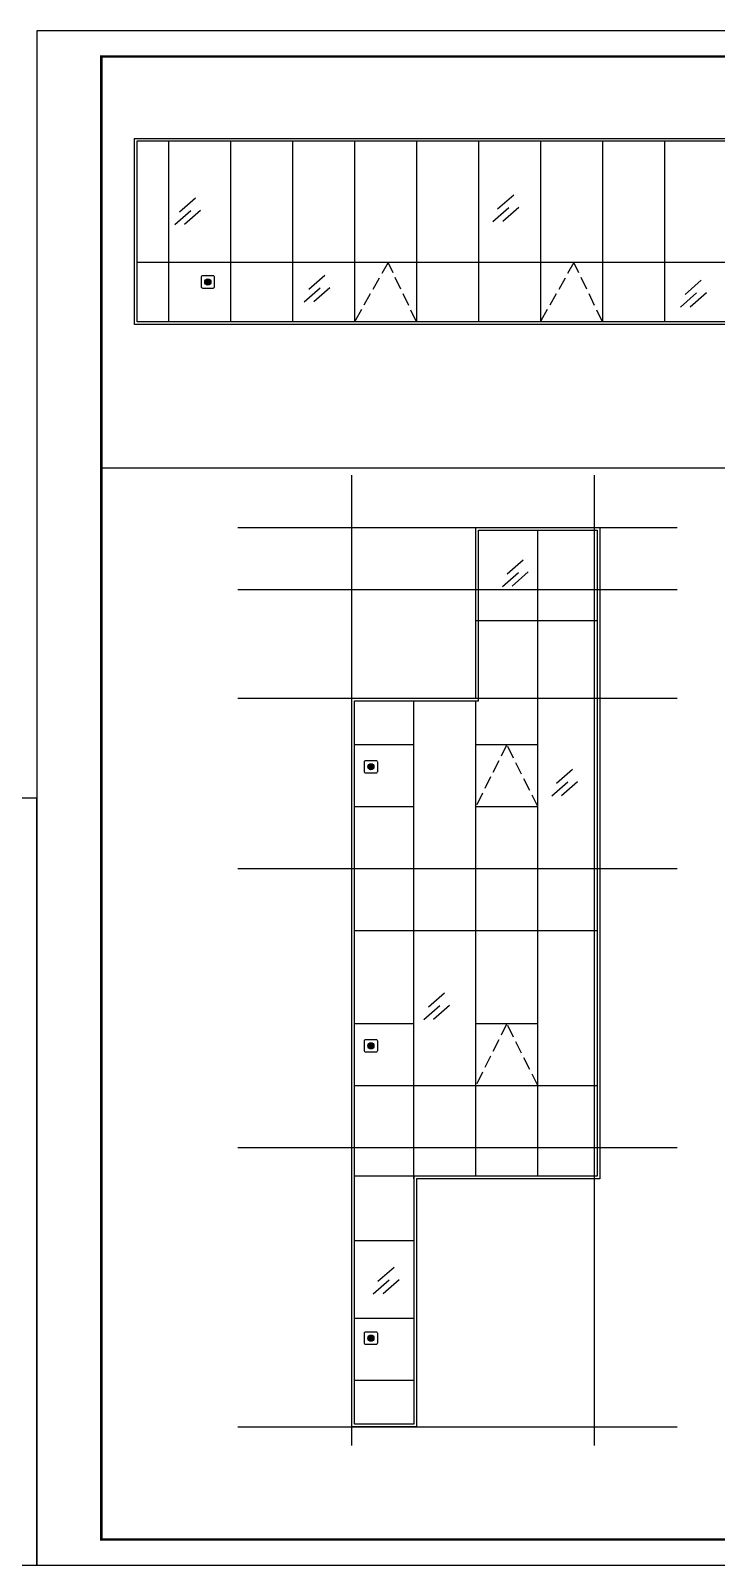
# Model space of a CAD drawing. Extents: x -737978 to 768813, y -372247 to 1140308.
# Drawn here: x -545280 to -532002, y -338663 to -308963 of the extents above; entities that cross this region are included whole.
import ezdxf

# ---------------------------------------------------------------- set-up
doc = ezdxf.new("R2010")
doc.units = 0
doc.header["$LTSCALE"] = 1000
doc.header["$MEASUREMENT"] = 0
doc.linetypes.add('DASH', pattern=[0.35, 0.25, -0.1])
doc.layers.get('0').update_dxf_attribs({"linetype": 'CONTINUOUS'})
for name, color, linetype in [('0-消防示意', 6, 'CONTINUOUS'), ('A-WALL-GLAZ', 141, 'CONTINUOUS'), ('J-ELEV-立面门窗分格线', 155, 'CONTINUOUS'), ('PUB_TITLE', 4, 'CONTINUOUS'), ('门窗开启', 8, 'CONTINUOUS')]:
    doc.layers.add(name, color=color, linetype=linetype)

msp = doc.modelspace()

# ---------------------------------------------------------------- hatches: boundary and pattern name
h = msp.add_hatch(color=1)
h.dxf.hatch_style = 1
edge = h.paths.add_edge_path()
edge.add_arc((-541849.3, -313825.7), 60, 0, 360)
h = msp.add_hatch(color=1)
h.dxf.hatch_style = 1
edge = h.paths.add_edge_path()
edge.add_arc((-538692, -323208.9), 60, 0, 360)
h = msp.add_hatch(color=1)
h.dxf.hatch_style = 1
edge = h.paths.add_edge_path()
edge.add_arc((-538692, -328608.9), 60, 0, 360)
h = msp.add_hatch(color=1)
h.dxf.hatch_style = 1
edge = h.paths.add_edge_path()
edge.add_arc((-538692, -334266.6), 60, 0, 360)

# ---------------------------------------------------------------- linework, layer by layer
for points in [[(-541724.3, -313730.7), (-541724.3, -313920.7, -0.4142136), (-541754.3, -313950.7), (-541944.3, -313950.7, -0.4142136), (-541974.3, -313920.7), (-541974.3, -313730.7, -0.4142136), (-541944.3, -313700.7), (-541754.3, -313700.7, -0.4142136)], [(-538567, -323113.9), (-538567, -323303.9, -0.4142136), (-538597, -323333.9), (-538787, -323333.9, -0.4142136), (-538817, -323303.9), (-538817, -323113.9, -0.4142136), (-538787, -323083.9), (-538597, -323083.9, -0.4142136)], [(-538567, -328513.9), (-538567, -328703.9, -0.4142136), (-538597, -328733.9), (-538787, -328733.9, -0.4142136), (-538817, -328703.9), (-538817, -328513.9, -0.4142136), (-538787, -328483.9), (-538597, -328483.9, -0.4142136)], [(-538567, -334171.6), (-538567, -334361.6, -0.4142136), (-538597, -334391.6), (-538787, -334391.6, -0.4142136), (-538817, -334361.6), (-538817, -334171.6, -0.4142136), (-538787, -334141.6), (-538597, -334141.6, -0.4142136)]]:
    msp.add_lwpolyline(points, format="xyb", close=True)
at = {"color": 1}
for centre in [(-541849.3, -313825.7), (-538692, -323208.9), (-538692, -328608.9), (-538692, -334266.6)]:
    msp.add_circle(centre, 60, dxfattribs=at)
at = {"layer": '0-消防示意', "color": 1}
for points in [[(-539059.6, -336343.6), (-539059.6, -317564.9)], [(-534359.6, -336343.6), (-534359.6, -317564.9)], [(-541266, -318579.9), (-532760.2, -318579.9)], [(-541266, -319779.9), (-532760.2, -319779.9)], [(-541266, -321879.9), (-532760.2, -321879.9)], [(-541266, -325179.9), (-532760.2, -325179.9)], [(-541266, -330579.9), (-532760.2, -330579.9)], [(-541266, -335979.9), (-532760.2, -335979.9)]]:
    msp.add_lwpolyline(points, dxfattribs=at)
at = {"layer": 'A-WALL-GLAZ'}
for points in [[(-507808.9, -314646.7), (-543268.9, -314646.7), (-543268.9, -311046.7), (-507808.9, -311046.7), (-507808.9, -314646.7)], [(-539009.6, -321929.9), (-536609.6, -321929.9), (-536609.6, -318629.9), (-534309.6, -318629.9), (-534309.6, -331129.9), (-537859.6, -331129.9), (-537859.6, -335929.9), (-539009.6, -335929.9), (-539009.6, -321929.9)]]:
    msp.add_lwpolyline(points, close=True, dxfattribs=at)
for points in [[(-507858.9, -314596.7), (-543218.9, -314596.7), (-543218.9, -311096.7), (-507858.9, -311096.7)], [(-542608.9, -311096.7), (-542608.9, -314596.7)], [(-541408.9, -311096.7), (-541408.9, -314596.7)], [(-540208.9, -311096.7), (-540208.9, -314596.7)], [(-539008.9, -311096.7), (-539008.9, -314596.7)], [(-537808.9, -311096.7), (-537808.9, -314596.7)], [(-536608.9, -311096.7), (-536608.9, -314596.7)], [(-535408.9, -311096.7), (-535408.9, -314596.7)], [(-534208.9, -311096.7), (-534208.9, -314596.7)], [(-533008.9, -311096.7), (-533008.9, -314596.7)], [(-507858.9, -313446.7), (-543218.9, -313446.7)], [(-536659.6, -318579.9), (-534259.6, -318579.9), (-534259.6, -331179.9), (-537809.6, -331179.9), (-537809.6, -335979.9), (-539059.6, -335979.9), (-539059.6, -321879.9), (-536659.6, -321879.9), (-536659.6, -318579.9)], [(-535459.6, -331129.9), (-535459.6, -318629.9)], [(-536659.6, -320379.9), (-534309.6, -320379.9)], [(-536659.6, -321879.9), (-536659.6, -320379.9)], [(-537859.6, -331179.9), (-537859.6, -321929.9)], [(-536659.6, -331129.9), (-536659.6, -321929.9)], [(-539009.6, -322779.9), (-537859.6, -322779.9)], [(-536659.6, -322779.9), (-535459.6, -322779.9)], [(-539009.6, -323979.9), (-537859.6, -323979.9)], [(-536659.6, -323979.9), (-535459.6, -323979.9)], [(-539009.6, -325179.9), (-534309.6, -325179.9)], [(-539009.6, -326379.9), (-534309.6, -326379.9)], [(-539009.6, -328179.9), (-537859.6, -328179.9)], [(-536659.6, -328179.9), (-535459.6, -328179.9)], [(-539009.6, -329379.9), (-537859.6, -329379.9)], [(-537859.6, -329379.9), (-534309.6, -329379.9)], [(-537859.6, -331129.9), (-539009.6, -331129.9)], [(-537859.6, -332379.9), (-539009.6, -332379.9)], [(-539009.6, -333879.9), (-537859.6, -333879.9)], [(-539009.6, -335079.9), (-537859.6, -335079.9)]]:
    msp.add_lwpolyline(points, dxfattribs=at)
at = {"layer": 'J-ELEV-立面门窗分格线', "color": 8, "linetype": 'DASH'}
for points in [[(-537808.9, -314596.7), (-538358.9, -313446.7), (-539008.9, -314596.7)], [(-534208.9, -314596.7), (-534758.9, -313446.7), (-535408.9, -314596.7)], [(-535459.6, -323979.9), (-536059.6, -322779.9), (-536659.6, -323979.9)], [(-535459.6, -329379.9), (-536059.6, -328179.9), (-536659.6, -329379.9)]]:
    msp.add_lwpolyline(points, dxfattribs=at)
at = {"layer": 'J-ELEV-立面门窗分格线', "color": 155}
for points in [[(-536609.6, -321879.9), (-534309.6, -321879.9)], [(-536659.6, -329379.9), (-535459.6, -329379.9)]]:
    msp.add_lwpolyline(points, dxfattribs=at)
at = {"layer": 'PUB_TITLE'}
for points in [[(-545161.3, -338662.7), (-482111.3, -338662.7), (-482111.3, -308962.7), (-545161.3, -308962.7)], [(-566186.3, -338662.7), (-545161.3, -338662.7), (-545161.3, -323812.7), (-566186.3, -323812.7)]]:
    msp.add_lwpolyline(points, close=True, dxfattribs=at)
at = {"layer": 'PUB_TITLE', "const_width": 50}
msp.add_lwpolyline([(-543911.3, -338162.7), (-482611.3, -338162.7), (-482611.3, -309462.7), (-543911.3, -309462.7)], close=True, dxfattribs=at)
at = {"layer": 'PUB_TITLE'}
msp.add_lwpolyline([(-543911.3, -317419.8), (-497073.4, -317419.8)], dxfattribs=at)
at = {"layer": '门窗开启'}
for points in [[(-536236.9, -312413.5), (-535926.8, -312140.7)], [(-542489.6, -312715.7), (-542179.5, -312442.9)], [(-542396.3, -312470.7), (-542086.1, -312197.9)], [(-542299, -312707.9), (-541988.8, -312435.1)], [(-536330.3, -312658.4), (-536020.1, -312385.7)], [(-536139.7, -312650.7), (-535829.5, -312377.9)], [(-539893.3, -313966.6), (-539583.1, -313693.9)], [(-532603.3, -314066.8), (-532293.1, -313794)], [(-539986.6, -314211.6), (-539676.5, -313938.8)], [(-539796, -314203.8), (-539485.8, -313931)], [(-532696.7, -314311.7), (-532386.5, -314039)], [(-532506, -314303.9), (-532195.8, -314031.2)], [(-536051.3, -319473.5), (-535741.1, -319200.8)], [(-536144.6, -319718.5), (-535834.5, -319445.7)], [(-535954, -319710.7), (-535643.8, -319437.9)], [(-535097.6, -323526.9), (-534787.5, -323254.1)], [(-535191, -323771.8), (-534880.9, -323499)], [(-535000.4, -323764), (-534690.2, -323491.3)], [(-537576, -327855.2), (-537265.8, -327582.5)], [(-537669.4, -328100.2), (-537359.2, -327827.4)], [(-537478.7, -328092.4), (-537168.6, -327819.7)], [(-538554.2, -333166.4), (-538244, -332893.6)], [(-538647.6, -333411.4), (-538337.4, -333138.6)], [(-538456.9, -333403.6), (-538146.8, -333130.8)]]:
    msp.add_lwpolyline(points, dxfattribs=at)

doc.saveas('drawing.dxf')
